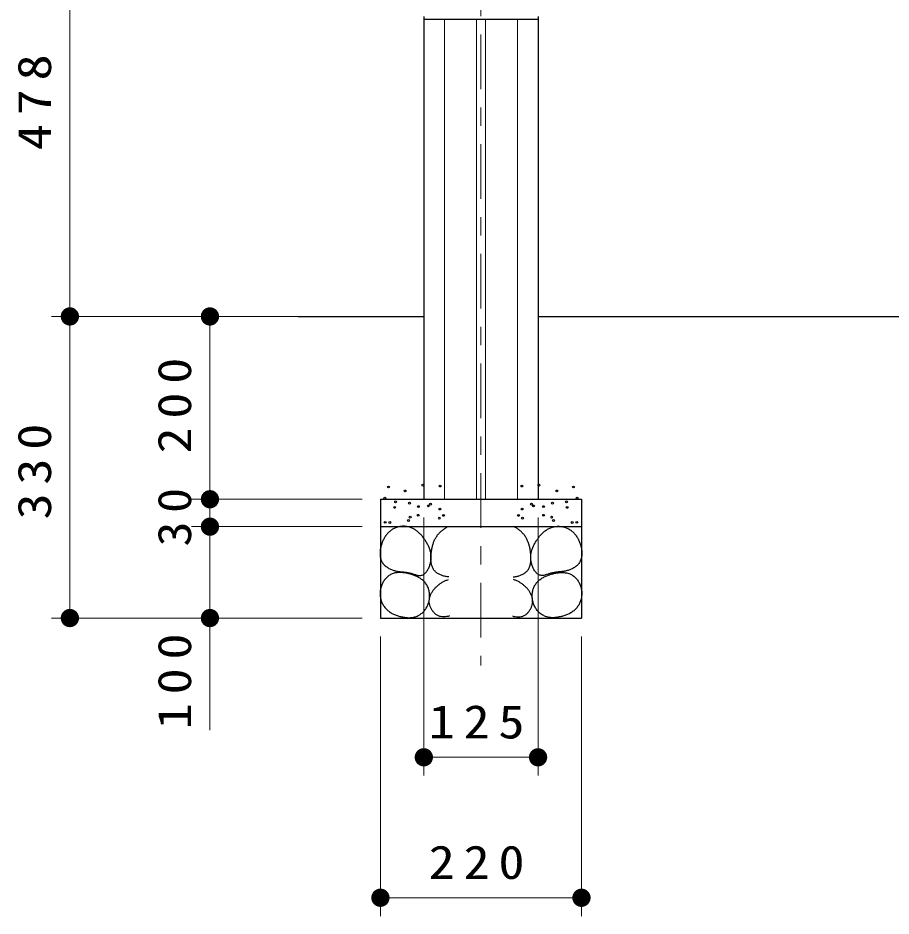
# Model space of a CAD drawing. Units: millimetres on the paper, scale 1:20. Extents: x -365 to 10, y -38 to 257.
# Drawn here: x -333.86 to -286.09, y 58.23 to 107.36 of the extents above; entities that cross this region are included whole.
import ezdxf

# ---------------------------------------------------------------- set-up
doc = ezdxf.new("R2010")
doc.units = ezdxf.units.MM
doc.linetypes.add('USER2', pattern=[6, 3, -1, 1, -1])
doc.layers.add('LY_1', color=7, linetype='Continuous', lineweight=25)
doc.styles.add('ＭＳ ゴシック', font='')
doc.styles.get('ＭＳ ゴシック').set_extended_font_data('MS Gothic')

# ---------------------------------------------------------------- blocks, each defined once
blk = doc.blocks.new('filled_dot')
at = {"color": 0, "linetype": 'Continuous', "lineweight": -2, "const_width": 1.25}
blk.add_lwpolyline([(-0.625, 0, 1), (0.625, 0, 1)], format="xyb", close=True, dxfattribs=at)

msp = doc.modelspace()

# ---------------------------------------------------------------- linework, layer by layer
at = {"layer": 'LY_1', "lineweight": 13}
for p, q in [((-331.023, 91.027), (-331.023, 114.937)), ((-310.531, 107.277), (-310.531, 81.027)), ((-308.781, 107.277), (-308.781, 81.027)), ((-308.281, 107.277), (-308.281, 81.027)), ((-306.531, 107.277), (-306.531, 81.027)), ((-317.531, 91.027), (-332.023, 91.027)), ((-319.531, 91.027), (-332.023, 91.027)), ((-331.023, 74.527), (-331.023, 91.027)), ((-323.359, 81.027), (-323.359, 91.027)), ((-315.031, 81.027), (-324.359, 81.027)), ((-323.359, 79.527), (-323.359, 81.027)), ((-311.656, 80.027), (-311.656, 65.909)), ((-305.406, 80.027), (-305.406, 65.909)), ((-315.031, 79.527), (-324.359, 79.527)), ((-323.359, 68.385), (-323.359, 79.527)), ((-315.031, 74.527), (-332.023, 74.527)), ((-314.031, 73.527), (-314.031, 58.225)), ((-303.031, 73.527), (-303.031, 58.225)), ((-305.406, 66.909), (-311.656, 66.909)), ((-303.031, 59.225), (-314.031, 59.225))]:
    msp.add_line(p, q, dxfattribs=at)
at = {"layer": 'LY_1', "linetype": 'USER2', "lineweight": 13}
msp.add_line((-308.531, 112.458), (-308.531, 71.937), dxfattribs=at)
at = {"layer": 'LY_1'}
for p, q in [((-311.656, 107.437), (-311.656, 81.027)), ((-305.406, 107.277), (-311.656, 107.277)), ((-305.406, 107.437), (-305.406, 81.027)), ((-318.531, 91.027), (-311.656, 91.027)), ((-305.406, 91.027), (-244.031, 91.027)), ((-314.031, 81.027), (-314.031, 74.527)), ((-314.031, 81.027), (-303.031, 81.027)), ((-303.031, 81.027), (-303.031, 74.527)), ((-314.031, 79.527), (-303.031, 79.527)), ((-314.031, 79.527), (-303.031, 79.527)), ((-314.031, 74.527), (-303.031, 74.527))]:
    msp.add_line(p, q, dxfattribs=at)
for centre in [(-313.589, 81.697), (-311.706, 81.796), (-310.764, 81.747), (-306.297, 81.747), (-305.356, 81.796), (-303.472, 81.697), (-313.787, 81.086), (-312.681, 81.482), (-304.381, 81.482), (-303.274, 81.086), (-313.251, 80.583), (-313.209, 80.888), (-312.444, 80.816), (-311.954, 80.623), (-311.41, 80.659), (-311.293, 80.756), (-305.769, 80.756), (-305.651, 80.659), (-305.108, 80.623), (-304.617, 80.816), (-303.852, 80.888), (-303.81, 80.583), (-312.4, 80.045), (-311.96, 80.149), (-310.782, 80.489), (-310.583, 80.144), (-306.479, 80.144), (-306.28, 80.489), (-305.102, 80.149), (-304.662, 80.045), (-313.771, 79.764), (-313.517, 79.756), (-312.497, 79.861), (-310.808, 79.992), (-306.253, 79.992), (-304.565, 79.861), (-303.544, 79.756), (-303.291, 79.764)]:
    msp.add_circle(centre, 0.05, dxfattribs=at)
for points, knots in [([(-312.869, 77.057), (-312.933, 77.064), (-312.997, 77.071), (-313.06, 77.082), (-313.123, 77.093), (-313.186, 77.107), (-313.248, 77.124), (-313.31, 77.142), (-313.372, 77.161), (-313.431, 77.185), (-313.49, 77.21), (-313.55, 77.237), (-313.605, 77.269), (-313.66, 77.301), (-313.715, 77.337), (-313.763, 77.379), (-313.811, 77.42), (-313.857, 77.468), (-313.895, 77.519), (-313.932, 77.571), (-313.962, 77.63), (-313.986, 77.689), (-314.009, 77.748), (-314.025, 77.812), (-314.036, 77.875), (-314.047, 77.938), (-314.051, 78.003), (-314.052, 78.067), (-314.052, 78.131), (-314.048, 78.196), (-314.039, 78.259), (-314.031, 78.323), (-314.019, 78.386), (-314.003, 78.449), (-313.988, 78.511), (-313.969, 78.573), (-313.947, 78.633), (-313.924, 78.693), (-313.899, 78.753), (-313.87, 78.81), (-313.841, 78.867), (-313.809, 78.924), (-313.774, 78.977), (-313.738, 79.031), (-313.7, 79.083), (-313.658, 79.131), (-313.616, 79.18), (-313.57, 79.226), (-313.522, 79.268), (-313.473, 79.31), (-313.421, 79.349), (-313.367, 79.383), (-313.313, 79.417), (-313.255, 79.446), (-313.195, 79.47), (-313.136, 79.494), (-313.073, 79.512), (-313.01, 79.525), (-312.948, 79.537), (-312.883, 79.544), (-312.819, 79.546), (-312.755, 79.548), (-312.69, 79.545), (-312.626, 79.537), (-312.563, 79.529), (-312.499, 79.516), (-312.438, 79.497), (-312.376, 79.479), (-312.316, 79.455), (-312.258, 79.427), (-312.2, 79.399), (-312.145, 79.366), (-312.092, 79.329), (-312.039, 79.293), (-311.989, 79.252), (-311.941, 79.209), (-311.893, 79.167), (-311.848, 79.12), (-311.805, 79.073), (-311.762, 79.025), (-311.721, 78.975), (-311.682, 78.924), (-311.643, 78.873), (-311.607, 78.819), (-311.572, 78.766), (-311.537, 78.712), (-311.503, 78.656), (-311.472, 78.6), (-311.441, 78.544), (-311.411, 78.487), (-311.385, 78.428), (-311.359, 78.37), (-311.334, 78.31), (-311.315, 78.248), (-311.296, 78.187), (-311.281, 78.124), (-311.271, 78.061), (-311.261, 77.998), (-311.256, 77.933), (-311.255, 77.869), (-311.255, 77.805), (-311.26, 77.74), (-311.269, 77.676), (-311.278, 77.613), (-311.291, 77.549), (-311.308, 77.488), (-311.325, 77.426), (-311.346, 77.364), (-311.371, 77.305), (-311.396, 77.246), (-311.424, 77.187), (-311.459, 77.134), (-311.493, 77.08), (-311.532, 77.026), (-311.578, 76.983), (-311.625, 76.94), (-311.68, 76.898), (-311.738, 76.877), (-311.796, 76.856), (-311.865, 76.853), (-311.928, 76.857), (-311.991, 76.861), (-312.053, 76.885), (-312.115, 76.902), (-312.177, 76.92), (-312.237, 76.945), (-312.298, 76.963), (-312.36, 76.981), (-312.423, 76.997), (-312.486, 77.009), (-312.549, 77.021), (-312.613, 77.028), (-312.677, 77.036), (-312.741, 77.044), (-312.805, 77.051), (-312.869, 77.057)], [0, 0, 0, 0, 1, 1, 1, 2, 2, 2, 3, 3, 3, 4, 4, 4, 5, 5, 5, 6, 6, 6, 7, 7, 7, 8, 8, 8, 9, 9, 9, 10, 10, 10, 11, 11, 11, 12, 12, 12, 13, 13, 13, 14, 14, 14, 15, 15, 15, 16, 16, 16, 17, 17, 17, 18, 18, 18, 19, 19, 19, 20, 20, 20, 21, 21, 21, 22, 22, 22, 23, 23, 23, 24, 24, 24, 25, 25, 25, 26, 26, 26, 27, 27, 27, 28, 28, 28, 29, 29, 29, 30, 30, 30, 31, 31, 31, 32, 32, 32, 33, 33, 33, 34, 34, 34, 35, 35, 35, 36, 36, 36, 37, 37, 37, 38, 38, 38, 39, 39, 39, 40, 40, 40, 41, 41, 41, 42, 42, 42, 43, 43, 43, 44, 44, 44, 45, 45, 45, 45]), ([(-310.292, 76.775), (-310.353, 76.783), (-310.413, 76.791), (-310.473, 76.804), (-310.533, 76.817), (-310.593, 76.832), (-310.651, 76.852), (-310.709, 76.872), (-310.767, 76.895), (-310.821, 76.923), (-310.875, 76.951), (-310.929, 76.983), (-310.976, 77.022), (-311.023, 77.06), (-311.067, 77.105), (-311.103, 77.154), (-311.138, 77.203), (-311.167, 77.259), (-311.19, 77.316), (-311.214, 77.372), (-311.229, 77.432), (-311.242, 77.492), (-311.254, 77.552), (-311.261, 77.614), (-311.265, 77.675), (-311.27, 77.736), (-311.27, 77.797), (-311.268, 77.859), (-311.267, 77.92), (-311.262, 77.981), (-311.256, 78.042), (-311.25, 78.103), (-311.241, 78.164), (-311.232, 78.225), (-311.222, 78.285), (-311.211, 78.346), (-311.197, 78.405), (-311.183, 78.465), (-311.167, 78.525), (-311.149, 78.583), (-311.13, 78.642), (-311.109, 78.7), (-311.085, 78.756), (-311.06, 78.812), (-311.033, 78.867), (-311.002, 78.92), (-310.971, 78.973), (-310.936, 79.024), (-310.899, 79.072), (-310.861, 79.121), (-310.82, 79.167), (-310.777, 79.21), (-310.734, 79.254), (-310.687, 79.294), (-310.64, 79.333), (-310.592, 79.371), (-310.542, 79.407), (-310.491, 79.441), (-310.439, 79.474), (-310.386, 79.504), (-310.332, 79.534)], [0, 0, 0, 0, 1, 1, 1, 2, 2, 2, 3, 3, 3, 4, 4, 4, 5, 5, 5, 6, 6, 6, 7, 7, 7, 8, 8, 8, 9, 9, 9, 10, 10, 10, 11, 11, 11, 12, 12, 12, 13, 13, 13, 14, 14, 14, 15, 15, 15, 16, 16, 16, 17, 17, 17, 18, 18, 18, 19, 19, 19, 20, 20, 20, 20]), ([(-306.77, 76.775), (-306.709, 76.783), (-306.648, 76.791), (-306.588, 76.804), (-306.528, 76.817), (-306.469, 76.832), (-306.411, 76.852), (-306.353, 76.872), (-306.295, 76.895), (-306.241, 76.923), (-306.187, 76.951), (-306.133, 76.983), (-306.086, 77.022), (-306.039, 77.06), (-305.995, 77.105), (-305.959, 77.154), (-305.923, 77.203), (-305.895, 77.259), (-305.871, 77.316), (-305.848, 77.372), (-305.832, 77.432), (-305.82, 77.492), (-305.807, 77.552), (-305.801, 77.614), (-305.796, 77.675), (-305.792, 77.736), (-305.792, 77.797), (-305.793, 77.859), (-305.795, 77.92), (-305.8, 77.981), (-305.806, 78.042), (-305.812, 78.103), (-305.82, 78.164), (-305.83, 78.225), (-305.84, 78.285), (-305.851, 78.346), (-305.865, 78.405), (-305.879, 78.465), (-305.894, 78.525), (-305.913, 78.583), (-305.932, 78.642), (-305.952, 78.7), (-305.977, 78.756), (-306.001, 78.812), (-306.029, 78.867), (-306.06, 78.92), (-306.091, 78.973), (-306.125, 79.024), (-306.163, 79.072), (-306.2, 79.121), (-306.242, 79.167), (-306.285, 79.21), (-306.328, 79.254), (-306.374, 79.294), (-306.422, 79.333), (-306.47, 79.371), (-306.52, 79.407), (-306.571, 79.441), (-306.622, 79.474), (-306.676, 79.504), (-306.73, 79.534)], [0, 0, 0, 0, 1, 1, 1, 2, 2, 2, 3, 3, 3, 4, 4, 4, 5, 5, 5, 6, 6, 6, 7, 7, 7, 8, 8, 8, 9, 9, 9, 10, 10, 10, 11, 11, 11, 12, 12, 12, 13, 13, 13, 14, 14, 14, 15, 15, 15, 16, 16, 16, 17, 17, 17, 18, 18, 18, 19, 19, 19, 20, 20, 20, 20]), ([(-304.193, 77.057), (-304.129, 77.064), (-304.065, 77.071), (-304.002, 77.082), (-303.939, 77.093), (-303.875, 77.107), (-303.814, 77.124), (-303.752, 77.142), (-303.69, 77.161), (-303.631, 77.185), (-303.571, 77.21), (-303.512, 77.237), (-303.457, 77.269), (-303.401, 77.301), (-303.347, 77.337), (-303.298, 77.379), (-303.25, 77.42), (-303.204, 77.468), (-303.167, 77.519), (-303.13, 77.571), (-303.099, 77.63), (-303.076, 77.689), (-303.052, 77.748), (-303.037, 77.812), (-303.026, 77.875), (-303.015, 77.938), (-303.01, 78.003), (-303.01, 78.067), (-303.009, 78.131), (-303.014, 78.196), (-303.022, 78.259), (-303.03, 78.323), (-303.043, 78.386), (-303.058, 78.449), (-303.074, 78.511), (-303.093, 78.573), (-303.115, 78.633), (-303.137, 78.693), (-303.163, 78.753), (-303.192, 78.81), (-303.221, 78.867), (-303.253, 78.924), (-303.288, 78.977), (-303.323, 79.031), (-303.362, 79.083), (-303.404, 79.131), (-303.446, 79.18), (-303.491, 79.226), (-303.54, 79.268), (-303.588, 79.31), (-303.64, 79.349), (-303.695, 79.383), (-303.749, 79.417), (-303.807, 79.446), (-303.867, 79.47), (-303.926, 79.494), (-303.989, 79.512), (-304.051, 79.525), (-304.114, 79.537), (-304.179, 79.544), (-304.243, 79.546), (-304.307, 79.548), (-304.372, 79.545), (-304.435, 79.537), (-304.499, 79.529), (-304.563, 79.516), (-304.624, 79.497), (-304.685, 79.479), (-304.746, 79.455), (-304.804, 79.427), (-304.861, 79.399), (-304.917, 79.366), (-304.97, 79.329), (-305.023, 79.293), (-305.073, 79.252), (-305.121, 79.209), (-305.169, 79.167), (-305.214, 79.12), (-305.257, 79.073), (-305.3, 79.025), (-305.341, 78.975), (-305.379, 78.924), (-305.418, 78.873), (-305.455, 78.819), (-305.49, 78.766), (-305.525, 78.712), (-305.558, 78.656), (-305.589, 78.6), (-305.621, 78.544), (-305.651, 78.487), (-305.677, 78.428), (-305.703, 78.37), (-305.727, 78.31), (-305.746, 78.248), (-305.765, 78.187), (-305.781, 78.124), (-305.791, 78.061), (-305.801, 77.998), (-305.806, 77.933), (-305.806, 77.869), (-305.807, 77.805), (-305.802, 77.74), (-305.793, 77.676), (-305.784, 77.613), (-305.77, 77.549), (-305.754, 77.488), (-305.737, 77.426), (-305.716, 77.364), (-305.691, 77.305), (-305.666, 77.246), (-305.638, 77.187), (-305.603, 77.134), (-305.568, 77.08), (-305.53, 77.026), (-305.483, 76.983), (-305.437, 76.94), (-305.382, 76.898), (-305.324, 76.877), (-305.265, 76.856), (-305.197, 76.853), (-305.134, 76.857), (-305.071, 76.861), (-305.008, 76.885), (-304.946, 76.902), (-304.885, 76.92), (-304.825, 76.945), (-304.763, 76.963), (-304.701, 76.981), (-304.639, 76.997), (-304.576, 77.009), (-304.513, 77.021), (-304.449, 77.028), (-304.385, 77.036), (-304.321, 77.044), (-304.257, 77.051), (-304.193, 77.057)], [0, 0, 0, 0, 1, 1, 1, 2, 2, 2, 3, 3, 3, 4, 4, 4, 5, 5, 5, 6, 6, 6, 7, 7, 7, 8, 8, 8, 9, 9, 9, 10, 10, 10, 11, 11, 11, 12, 12, 12, 13, 13, 13, 14, 14, 14, 15, 15, 15, 16, 16, 16, 17, 17, 17, 18, 18, 18, 19, 19, 19, 20, 20, 20, 21, 21, 21, 22, 22, 22, 23, 23, 23, 24, 24, 24, 25, 25, 25, 26, 26, 26, 27, 27, 27, 28, 28, 28, 29, 29, 29, 30, 30, 30, 31, 31, 31, 32, 32, 32, 33, 33, 33, 34, 34, 34, 35, 35, 35, 36, 36, 36, 37, 37, 37, 38, 38, 38, 39, 39, 39, 40, 40, 40, 41, 41, 41, 42, 42, 42, 43, 43, 43, 44, 44, 44, 45, 45, 45, 45]), ([(-312.768, 74.581), (-312.836, 74.592), (-312.903, 74.603), (-312.969, 74.62), (-313.036, 74.636), (-313.102, 74.656), (-313.166, 74.679), (-313.23, 74.703), (-313.294, 74.729), (-313.354, 74.76), (-313.415, 74.792), (-313.475, 74.826), (-313.531, 74.865), (-313.586, 74.905), (-313.64, 74.948), (-313.689, 74.995), (-313.738, 75.043), (-313.783, 75.096), (-313.823, 75.151), (-313.862, 75.206), (-313.897, 75.266), (-313.927, 75.328), (-313.956, 75.389), (-313.981, 75.454), (-314, 75.519), (-314.019, 75.585), (-314.032, 75.653), (-314.041, 75.721), (-314.049, 75.788), (-314.051, 75.857), (-314.048, 75.925), (-314.045, 75.994), (-314.036, 76.062), (-314.022, 76.129), (-314.008, 76.196), (-313.988, 76.262), (-313.963, 76.325), (-313.938, 76.389), (-313.908, 76.451), (-313.873, 76.51), (-313.839, 76.568), (-313.799, 76.625), (-313.754, 76.677), (-313.71, 76.729), (-313.661, 76.778), (-313.607, 76.82), (-313.553, 76.861), (-313.494, 76.898), (-313.433, 76.927), (-313.371, 76.956), (-313.305, 76.977), (-313.238, 76.992), (-313.172, 77.007), (-313.103, 77.014), (-313.035, 77.018), (-312.967, 77.022), (-312.898, 77.019), (-312.83, 77.014), (-312.762, 77.009), (-312.694, 76.999), (-312.626, 76.987), (-312.559, 76.975), (-312.492, 76.959), (-312.426, 76.941), (-312.36, 76.924), (-312.294, 76.903), (-312.23, 76.88), (-312.166, 76.857), (-312.102, 76.831), (-312.041, 76.801), (-311.979, 76.771), (-311.919, 76.738), (-311.861, 76.701), (-311.804, 76.664), (-311.748, 76.623), (-311.698, 76.578), (-311.647, 76.532), (-311.598, 76.482), (-311.557, 76.428), (-311.516, 76.375), (-311.479, 76.315), (-311.449, 76.254), (-311.419, 76.193), (-311.396, 76.128), (-311.378, 76.062), (-311.36, 75.996), (-311.348, 75.928), (-311.342, 75.86), (-311.336, 75.792), (-311.335, 75.723), (-311.339, 75.655), (-311.343, 75.587), (-311.353, 75.518), (-311.368, 75.452), (-311.383, 75.385), (-311.403, 75.319), (-311.428, 75.256), (-311.454, 75.193), (-311.485, 75.131), (-311.521, 75.073), (-311.557, 75.015), (-311.598, 74.959), (-311.644, 74.909), (-311.689, 74.858), (-311.74, 74.81), (-311.794, 74.769), (-311.847, 74.727), (-311.906, 74.689), (-311.967, 74.659), (-312.027, 74.628), (-312.092, 74.603), (-312.158, 74.585), (-312.223, 74.567), (-312.292, 74.556), (-312.36, 74.55), (-312.428, 74.544), (-312.497, 74.545), (-312.565, 74.55), (-312.633, 74.556), (-312.7, 74.568), (-312.768, 74.581)], [0, 0, 0, 0, 1, 1, 1, 2, 2, 2, 3, 3, 3, 4, 4, 4, 5, 5, 5, 6, 6, 6, 7, 7, 7, 8, 8, 8, 9, 9, 9, 10, 10, 10, 11, 11, 11, 12, 12, 12, 13, 13, 13, 14, 14, 14, 15, 15, 15, 16, 16, 16, 17, 17, 17, 18, 18, 18, 19, 19, 19, 20, 20, 20, 21, 21, 21, 22, 22, 22, 23, 23, 23, 24, 24, 24, 25, 25, 25, 26, 26, 26, 27, 27, 27, 28, 28, 28, 29, 29, 29, 30, 30, 30, 31, 31, 31, 32, 32, 32, 33, 33, 33, 34, 34, 34, 35, 35, 35, 36, 36, 36, 37, 37, 37, 38, 38, 38, 39, 39, 39, 40, 40, 40, 40]), ([(-304.294, 74.581), (-304.226, 74.592), (-304.159, 74.603), (-304.092, 74.62), (-304.026, 74.636), (-303.96, 74.656), (-303.896, 74.679), (-303.832, 74.703), (-303.768, 74.729), (-303.707, 74.76), (-303.647, 74.792), (-303.587, 74.826), (-303.531, 74.865), (-303.475, 74.905), (-303.421, 74.948), (-303.372, 74.995), (-303.324, 75.043), (-303.278, 75.096), (-303.239, 75.151), (-303.199, 75.206), (-303.164, 75.266), (-303.135, 75.328), (-303.105, 75.389), (-303.081, 75.454), (-303.062, 75.519), (-303.043, 75.585), (-303.029, 75.653), (-303.021, 75.721), (-303.013, 75.788), (-303.01, 75.857), (-303.013, 75.925), (-303.016, 75.994), (-303.025, 76.062), (-303.04, 76.129), (-303.054, 76.196), (-303.074, 76.262), (-303.099, 76.325), (-303.124, 76.389), (-303.154, 76.451), (-303.188, 76.51), (-303.223, 76.568), (-303.263, 76.625), (-303.307, 76.677), (-303.352, 76.729), (-303.401, 76.778), (-303.455, 76.82), (-303.508, 76.861), (-303.568, 76.898), (-303.629, 76.927), (-303.69, 76.956), (-303.757, 76.977), (-303.823, 76.992), (-303.89, 77.007), (-303.959, 77.014), (-304.027, 77.018), (-304.095, 77.022), (-304.164, 77.019), (-304.232, 77.014), (-304.3, 77.009), (-304.368, 76.999), (-304.435, 76.987), (-304.503, 76.975), (-304.57, 76.959), (-304.636, 76.941), (-304.702, 76.924), (-304.767, 76.903), (-304.832, 76.88), (-304.896, 76.857), (-304.959, 76.831), (-305.021, 76.801), (-305.082, 76.771), (-305.143, 76.738), (-305.2, 76.701), (-305.257, 76.664), (-305.313, 76.623), (-305.364, 76.578), (-305.415, 76.532), (-305.463, 76.482), (-305.505, 76.428), (-305.546, 76.375), (-305.583, 76.315), (-305.613, 76.254), (-305.643, 76.193), (-305.666, 76.128), (-305.684, 76.062), (-305.702, 75.996), (-305.713, 75.928), (-305.72, 75.86), (-305.726, 75.792), (-305.727, 75.723), (-305.723, 75.655), (-305.718, 75.587), (-305.709, 75.518), (-305.694, 75.452), (-305.679, 75.385), (-305.659, 75.319), (-305.633, 75.256), (-305.608, 75.193), (-305.577, 75.131), (-305.541, 75.073), (-305.505, 75.015), (-305.463, 74.959), (-305.418, 74.909), (-305.372, 74.858), (-305.322, 74.81), (-305.268, 74.769), (-305.214, 74.727), (-305.156, 74.689), (-305.095, 74.659), (-305.034, 74.628), (-304.969, 74.603), (-304.904, 74.585), (-304.838, 74.567), (-304.77, 74.556), (-304.702, 74.55), (-304.634, 74.544), (-304.565, 74.545), (-304.497, 74.55), (-304.429, 74.556), (-304.361, 74.568), (-304.294, 74.581)], [0, 0, 0, 0, 1, 1, 1, 2, 2, 2, 3, 3, 3, 4, 4, 4, 5, 5, 5, 6, 6, 6, 7, 7, 7, 8, 8, 8, 9, 9, 9, 10, 10, 10, 11, 11, 11, 12, 12, 12, 13, 13, 13, 14, 14, 14, 15, 15, 15, 16, 16, 16, 17, 17, 17, 18, 18, 18, 19, 19, 19, 20, 20, 20, 21, 21, 21, 22, 22, 22, 23, 23, 23, 24, 24, 24, 25, 25, 25, 26, 26, 26, 27, 27, 27, 28, 28, 28, 29, 29, 29, 30, 30, 30, 31, 31, 31, 32, 32, 32, 33, 33, 33, 34, 34, 34, 35, 35, 35, 36, 36, 36, 37, 37, 37, 38, 38, 38, 39, 39, 39, 40, 40, 40, 40]), ([(-310.251, 74.641), (-310.304, 74.627), (-310.358, 74.613), (-310.412, 74.604), (-310.466, 74.595), (-310.521, 74.589), (-310.575, 74.589), (-310.63, 74.59), (-310.686, 74.594), (-310.739, 74.606), (-310.792, 74.618), (-310.845, 74.638), (-310.893, 74.663), (-310.941, 74.688), (-310.987, 74.72), (-311.029, 74.755), (-311.071, 74.79), (-311.109, 74.831), (-311.143, 74.873), (-311.178, 74.916), (-311.209, 74.962), (-311.236, 75.009), (-311.263, 75.057), (-311.286, 75.108), (-311.304, 75.159), (-311.323, 75.21), (-311.338, 75.264), (-311.347, 75.318), (-311.356, 75.372), (-311.36, 75.427), (-311.359, 75.482), (-311.357, 75.536), (-311.349, 75.592), (-311.336, 75.645), (-311.324, 75.698), (-311.305, 75.75), (-311.284, 75.801), (-311.262, 75.851), (-311.236, 75.9), (-311.208, 75.947), (-311.179, 75.993), (-311.147, 76.038), (-311.113, 76.081), (-311.079, 76.124), (-311.043, 76.166), (-311.005, 76.205), (-310.967, 76.244), (-310.926, 76.282), (-310.884, 76.317), (-310.843, 76.353), (-310.799, 76.386), (-310.754, 76.417), (-310.708, 76.449), (-310.662, 76.478), (-310.614, 76.504), (-310.566, 76.531), (-310.516, 76.555), (-310.466, 76.577), (-310.416, 76.598), (-310.364, 76.616), (-310.312, 76.635)], [0, 0, 0, 0, 1, 1, 1, 2, 2, 2, 3, 3, 3, 4, 4, 4, 5, 5, 5, 6, 6, 6, 7, 7, 7, 8, 8, 8, 9, 9, 9, 10, 10, 10, 11, 11, 11, 12, 12, 12, 13, 13, 13, 14, 14, 14, 15, 15, 15, 16, 16, 16, 17, 17, 17, 18, 18, 18, 19, 19, 19, 20, 20, 20, 20]), ([(-306.81, 74.641), (-306.757, 74.627), (-306.704, 74.613), (-306.65, 74.604), (-306.596, 74.595), (-306.541, 74.589), (-306.486, 74.589), (-306.432, 74.59), (-306.376, 74.594), (-306.323, 74.606), (-306.27, 74.618), (-306.217, 74.638), (-306.169, 74.663), (-306.12, 74.688), (-306.075, 74.72), (-306.033, 74.755), (-305.991, 74.79), (-305.953, 74.831), (-305.918, 74.873), (-305.884, 74.916), (-305.853, 74.962), (-305.826, 75.009), (-305.799, 75.057), (-305.776, 75.108), (-305.757, 75.159), (-305.739, 75.21), (-305.724, 75.264), (-305.715, 75.318), (-305.706, 75.372), (-305.701, 75.427), (-305.703, 75.482), (-305.705, 75.536), (-305.713, 75.592), (-305.725, 75.645), (-305.738, 75.698), (-305.756, 75.75), (-305.778, 75.801), (-305.799, 75.851), (-305.826, 75.9), (-305.854, 75.947), (-305.882, 75.993), (-305.915, 76.038), (-305.948, 76.081), (-305.982, 76.124), (-306.019, 76.166), (-306.057, 76.205), (-306.095, 76.244), (-306.135, 76.282), (-306.177, 76.317), (-306.219, 76.353), (-306.263, 76.386), (-306.308, 76.417), (-306.353, 76.449), (-306.4, 76.478), (-306.448, 76.504), (-306.496, 76.531), (-306.545, 76.555), (-306.596, 76.577), (-306.646, 76.598), (-306.698, 76.616), (-306.75, 76.635)], [0, 0, 0, 0, 1, 1, 1, 2, 2, 2, 3, 3, 3, 4, 4, 4, 5, 5, 5, 6, 6, 6, 7, 7, 7, 8, 8, 8, 9, 9, 9, 10, 10, 10, 11, 11, 11, 12, 12, 12, 13, 13, 13, 14, 14, 14, 15, 15, 15, 16, 16, 16, 17, 17, 17, 18, 18, 18, 19, 19, 19, 20, 20, 20, 20])]:
    msp.add_open_spline(points, degree=3, knots=knots, dxfattribs=at)

# ---------------------------------------------------------------- block references
at = {"layer": 'LY_1', "lineweight": 13, "xscale": 0.4, "yscale": 0.4}
for p, rotation in [((-331.023, 91.027), 270), ((-331.023, 91.027), 90), ((-323.359, 91.027), 270), ((-323.359, 81.027), 270), ((-323.359, 79.527), 270), ((-331.023, 74.527), 90), ((-323.359, 74.527), 90), ((-305.406, 66.909), 180), ((-303.031, 59.225), 180)]:
    msp.add_blockref('filled_dot', p, dxfattribs=dict(at, rotation=rotation))
for p in [(-311.656, 66.909), (-314.031, 59.225)]:
    msp.add_blockref('filled_dot', p, dxfattribs=at)

# ---------------------------------------------------------------- texts
at = {"layer": 'LY_1', "char_height": 1.833, "attachment_point": 8, "rotation": 90, "style": 'ＭＳ ゴシック'}
for s, insert in [('\\T1.33;\\W1.15;478', (-332.023, 102.982)), ('\\T1.33;\\W1.15;200', (-324.359, 86.387)), ('\\T1.33;\\W1.15;330', (-332.023, 82.777)), ('\\T1.34;\\W1.1;30', (-324.359, 80.277)), ('\\T1.33;\\W1.15;100', (-324.359, 71.301))]:
    msp.add_mtext(s, dxfattribs=dict(at, insert=insert))
at = {"layer": 'LY_1', "char_height": 1.833, "attachment_point": 8, "style": 'ＭＳ ゴシック'}
for s, insert in [('\\T1.33;\\W1.15;125', (-308.531, 67.909)), ('\\T1.33;\\W1.15;220', (-308.531, 60.225))]:
    msp.add_mtext(s, dxfattribs=dict(at, insert=insert))

doc.saveas('drawing.dxf')
